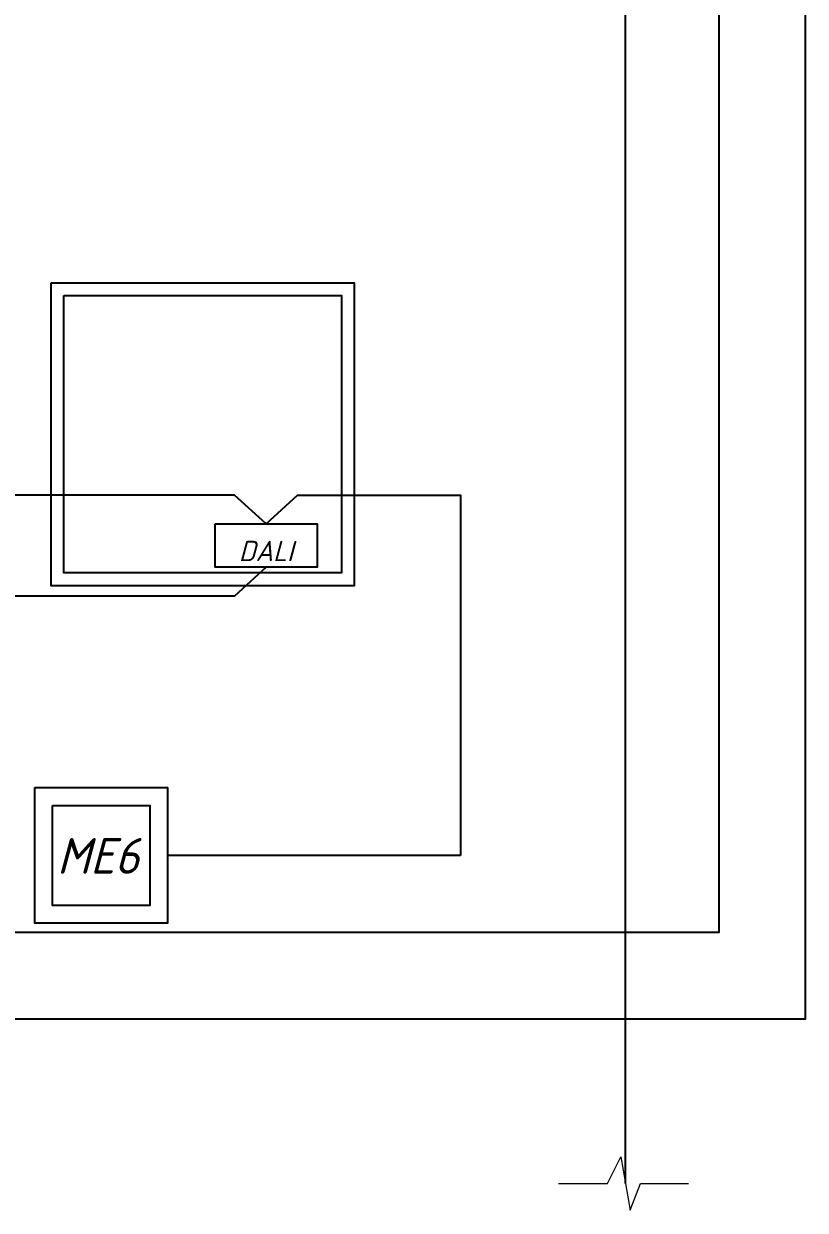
# Model space of a CAD drawing. Header units: millimetres. Extents: x -4896 to 62463, y -11301 to 6998.
# Drawn here: x 51814 to 53349, y -1715 to 617 of the extents above; entities that cross this region are included whole.
import ezdxf

# ---------------------------------------------------------------- set-up
doc = ezdxf.new("R2010")
doc.units = ezdxf.units.MM
doc.layers.add('DALI', color=7, linetype='Continuous', lineweight=5)
doc.layers.add('Рамка', color=250, linetype='Continuous')
doc.styles.add('Мой новый', font='isocpeur.ttf', dxfattribs={"width": 0.955, "oblique": 15})

# ---------------------------------------------------------------- blocks, each defined once
blk = doc.blocks.new('DALI_CF')
at = {"layer": 'Рамка', "color": 215, "true_color": 0xa953a0}
blk.add_lwpolyline([(-100.2, 42.7), (100.2, 42.7), (100.2, -42.7), (-100.2, -42.7)], close=True, dxfattribs=at)
at = {"layer": 'Рамка', "color": 215, "true_color": 0xa953a0, "insert": (-100.2, 42.7), "char_height": 4, "width": 200.467, "attachment_point": 1, "style": 'Мой новый'}
blk.add_mtext('\\pxqc;\\P\\P\\P\\P\\P{\\H10x;DALI}', dxfattribs=at)

msp = doc.modelspace()

# ---------------------------------------------------------------- linework, layer by layer
at = {"layer": 'DALI'}
msp.add_lwpolyline([(52864.9, -1661.9), (52961, -1661.9), (52987.1, -1609.6), (53005.2, -1714.6), (53026, -1661.9), (53120.3, -1661.9)], dxfattribs=at)
at = {"layer": 'Рамка'}
for points in [[(50776.1, -1338.7), (44331.8, -1338.7), (44331.8, 3712.1), (53349.4, 3712.1), (53349.4, -1338.7), (51792.1, -1338.7)], [(50776.1, -1168.7), (44501.8, -1168.7), (44501.8, 3542.1), (53179.4, 3542.1), (53179.4, -1168.7), (51792.1, -1168.7)]]:
    msp.add_lwpolyline(points, dxfattribs=at)
at = {"layer": 'Рамка', "color": 6}
msp.add_lwpolyline([(52996.1, -1662.1), (52996.1, 2333.9), (52289.9, 2333.9), (52289.9, 2390.5)], dxfattribs=at)
at = {"layer": 'Рамка'}
for points in [[(51868, 108), (52463, 108), (52463, -487), (51868, -487)], [(51893, 83), (52438, 83), (52438, -462), (51893, -462)]]:
    msp.add_lwpolyline(points, close=True, dxfattribs=at)
at = {"layer": 'Рамка', "color": 3}
for points in [[(52289.9, -365.5), (52227.7, -308.9), (51099.9, -308.9), (51099.9, -365.5)], [(52289.9, -365.5), (52352.1, -308.9), (52672.2, -308.9), (52672.2, -1017.2)], [(52672.2, -1017.2), (52096.5, -1017.2)]]:
    msp.add_lwpolyline(points, dxfattribs=at)
at = {"layer": 'Рамка', "color": 1}
msp.add_lwpolyline([(52289.9, -450.9), (52227.7, -507.4), (51099.9, -507.4), (51099.9, -450.9)], dxfattribs=at)
at = {"layer": 'Рамка', "color": 2}
for points in [[(51835.7, -883.9), (52096.5, -883.9), (52096.5, -1150.5), (51835.7, -1150.5)], [(51870.7, -918.9), (52061.5, -918.9), (52061.5, -1115.5), (51870.7, -1115.5)]]:
    msp.add_lwpolyline(points, close=True, dxfattribs=at)

# ---------------------------------------------------------------- block references
at = {"layer": 'Рамка', "color": 30, "true_color": 0xf8991e}
msp.add_blockref('DALI_CF', (52289.9, -408.2), dxfattribs=at)

# ---------------------------------------------------------------- texts
at = {"layer": 'Рамка', "insert": (51879.2, -983.1), "char_height": 70, "width": 157.429, "attachment_point": 1, "style": 'Мой новый'}
msp.add_mtext('ME6', dxfattribs=at)

doc.saveas('drawing.dxf')
